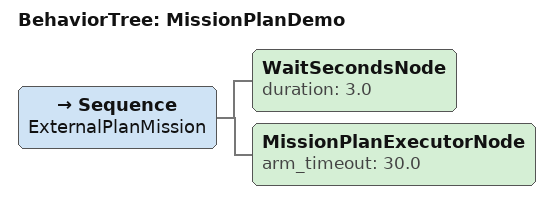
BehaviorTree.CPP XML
<?xml version="1.0" encoding="UTF-8"?>
<!--
  外部规划：mission_plan 含 nav_id + arm_point_id(0~15) + arm_action
  标定：legged_bringup/params/arm_points.yaml（抓取 0~7，放置 8~15）
-->
<root BTCPP_format="4">
  <BehaviorTree ID="MissionPlanDemo">
    <Sequence name="ExternalPlanMission">
      <WaitSecondsNode duration="3.0"/>
      <MissionPlanExecutorNode arm_timeout="30.0"/>
    </Sequence>
  </BehaviorTree>
</root>
